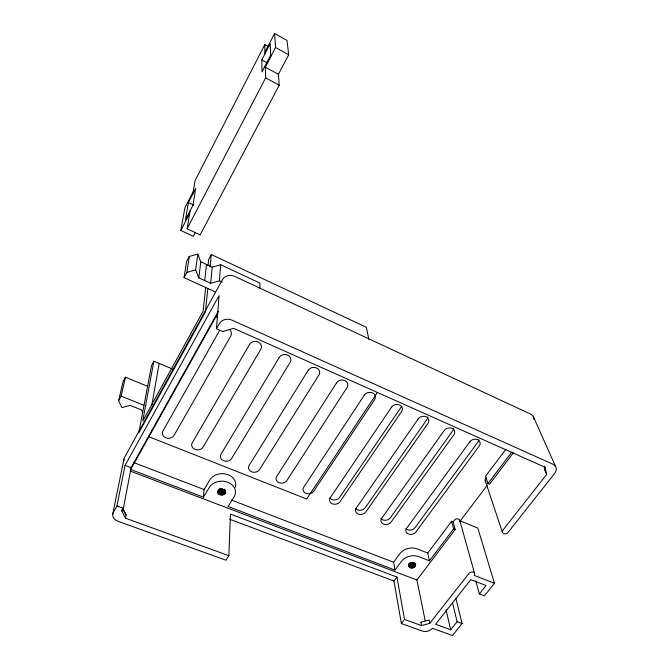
<?xml version="1.0" encoding="UTF-8"?>
<svg xmlns="http://www.w3.org/2000/svg" width="669" height="669" viewBox="0 0 669 669"><rect width="100%" height="100%" fill="white"/><g stroke="black" fill="none" stroke-linecap="round" stroke-linejoin="round"><path stroke-width="1" d="M222.81 494.943L219.089 494.383L218.127 493.438L217.768 491.682A4.073 3.228 -0.2 0 1 219.089 489.716L221.707 488.897C215.426 488.537 218.144 497.293 223.454 494.533M415.825 564.728C415.574 568.081 409.779 569.47 408.533 566.125L408.6 565.071A3.746 2.827 -11.3 0 1 410.03 563.315L412.94 562.261C408.96 563.173 416.085 562.286 415.265 565.481L412.898 567.546L414.914 565.823L414.337 563.005M409.194 565.188L409.211 564.661M216.455 328.738L219.256 323.746A9.483 8.287 3.9 0 1 231.984 320.142L552.903 464.219A8.363 6.489 -20.1 0 1 554.777 473.242L508.072 532.424A3.22 2.433 -16.4 0 1 503.682 533.594A3.22 2.433 -16.4 0 1 502.845 530.258L546.632 474.505L545.101 467.296L233.724 328.345L223.588 331.205L223.27 331.757L216.455 328.738L219.081 295.573L125.078 465.356L116.958 505.915L113.362 512.32A8.722 6.698 4.7 0 0 117.97 521.26L225.955 560.229L228.865 555.696L230.487 514.101L396.943 577.063L404.494 619.427L401.35 623.525L422.097 631.009A7.602 5.486 -11.3 0 0 432.442 628.275L452.47 635.55L462.095 623.575L455.94 598.68M219.457 493.028L220.436 493.68L219.089 492.66L221.021 493.822L223.438 493.438L224.7 492.275L224.859 490.109L222.969 491.765L220.553 491.648L222.978 491.648L225.01 489.875C225.328 493.262 219.608 493.956 218.73 490.837L219.081 492.777L218.654 491.322M224.751 490.427L225.052 492.568L222.827 494.508C225.428 494.115 225.679 490.293 223.212 489.499C218.546 488.813 225.871 489.365 224.04 491.213M224.709 492.158L222.877 493.555L220.444 493.563C222.551 495.119 227.176 491.322 223.203 489.616M225.01 489.875L224.742 491.322L222.919 492.719L221.079 492.861L218.587 491.74M224.96 491.573L225.16 492.208L224.55 490.703M225.068 490.31L224.968 490.829M223.02 490.812L224.508 489.867L221.79 491.004L219.248 489.8L221.18 490.962L220.076 490.477M223.488 492.484L224.751 491.205M223.538 491.414L220.553 491.648M221.84 490.059L224.132 489.315L221.84 490.059L219.666 489.223L221.23 490.009L223.07 489.867L222.626 489.298M221.69 492.911L222.317 492.744M221.799 490.887L221.188 490.845L223.58 490.578L224.516 489.75M222.008 489.307L221.38 489.298M220.703 488.805L222.518 488.947M220.778 489.382L221.389 489.181L218.93 490.335L219.557 491.238M221.079 492.744L220.502 492.601L222.794 492.852M221.238 489.892L219.658 489.34M220.778 489.265L219.29 490.034L218.646 491.439M220.009 491.539L219.566 491.121L220.544 491.774L220.017 491.422M218.704 490.486L218.805 489.909L218.872 491.406L220.494 492.727L218.73 490.837M410.08 566.409C412.606 567.764 407.923 565.029 410.105 566.534C412.087 567.638 415.324 565.999 414.822 563.574M415.081 564.895L415.131 565.798L413.425 567.329M414.939 566.108L415.098 563.9M217.952 312.992L130.656 469.454L203.451 497.167L204.045 489.541L209.932 479.807A13.581 10.813 -0.1 0 1 226.908 474.346A13.581 10.813 -0.1 0 1 235.287 487.291M215.385 291.935L184.059 277.643L186.559 261.587L189.26 256.478L197.773 254.036L195.657 269.875L198.802 277.869L210.651 283.305L219.39 280.813L220.695 264.748L259.915 283.071L259.932 288.214M210.651 283.305L212.249 267.157L220.695 264.748M207.825 288.49L205.391 312.022L138.817 432.768L151.512 365.558L153.87 361.168L172.635 369.087M210.041 267.006L211.337 254.538L366.361 327.292L368.845 339.384M205.684 287.386L203.108 311.219L142.74 420.977L153.87 361.168M208.034 265.626L208.703 259.413L211.337 254.538M204.739 280.595L206.537 264.506M198.802 277.869L200.8 261.838L197.773 254.036M184.059 277.643L186.852 272.383L189.26 256.478M415.19 564.787L413.066 566.509L411.034 566.718L412.698 566.559L414.496 565.414L414.797 563.457M264.983 52.157L274.599 33.45L286.976 40.408L288.69 54.783L278.421 74.326L279.224 85.214L200.115 234.919L187.094 228.739L190.063 210.869M192.898 193.826L195.105 180.546L264.782 44.614L268.194 46.512M188.407 202.556L185.388 219.892L193.007 205.182L195.724 188.332L188.407 202.556L193.901 205.216M151.83 405.046L159.163 363.401M195.172 232.787L193.308 236.341L180.822 230.437L184.895 207.816L193.282 191.518M228.865 555.696L125.496 518.182L126.09 514.938L122.92 508.683M125.496 518.182L121.842 511.016L122.31 508.591M121.842 511.016L123.397 508.273L131.132 467.664L218.37 311.219M224.918 491.782L225.027 491.146M224.65 493.229L224.976 492.1M408.709 566.618L408.6 565.071M112.752 513.984L123.966 459.001M142.698 412.505L141.494 409.938L130.104 405.347L121.917 407.638L118.63 400.723L121.097 396.09L125.446 377.191L147.59 386.314M118.63 400.723L123.046 381.723L125.446 377.191M409.344 564.31L409.035 563.867L409.236 564.778L409.963 563.524L412.439 562.428M410.331 565.623L413.032 565.364L414.671 563.524C414.788 567.103 407.948 564.937 410.356 565.748M414.939 565.949L415.048 565.364M225.645 492.744L225.838 492.108M546.632 474.505L545.36 471.536L544.591 466.184M409.386 564.377C408.792 564.176 413.71 566.024 414.312 562.88M414.872 564.502L414.738 564.971M218.738 490.987L218.964 490.427M261.838 59.909L270.167 43.711L270.719 55.042L261.997 71.892L261.838 59.909L267.14 62.819M180.822 230.437L189.645 213.411M274.599 33.45L275.578 47.482L265.376 67.184L278.421 74.326M187.094 228.739L265.66 77.838L265.334 65.453M219.365 330.904L162.868 431.145A6.088 4.959 4.6 0 0 165.887 437.794A6.088 4.959 4.6 0 0 173.94 435.561L230.797 335.963A6.364 5.536 3.9 0 0 229.283 329.324M225.294 492.275L223.396 494.274M203.451 497.167L209.397 487.358A13.731 10.88 -0.2 0 1 227.786 482.265A13.731 10.88 -0.2 0 1 234.083 496.858L228.054 506.533L394.978 570.063L401.475 561.308A12.652 9.533 -11.3 0 1 418.802 556.65L429.481 560.806L453.657 528.886L451.625 521.31L453.147 521.929L455.188 529.505L416.904 579.998L425.191 620.757M218.955 490.553L219.29 490.034M377.441 392.394L306.67 499.007L148.518 436.598M414.922 565.456L415.29 564.912M224.466 490.703L224.801 490.252M394.978 570.063L393.589 562.228L400.012 553.514A12.527 9.483 -11.3 0 1 417.163 548.898L427.742 553.046L429.481 560.806M401.35 623.525L393.974 581.043L396.943 577.063M427.742 553.046L451.625 521.31M505.981 449.108L485.527 476.278L487.977 483.553L489.524 484.222L513.382 452.754M453.147 521.929L454.51 520.122A2.919 2.25 -14.2 0 1 458.165 518.935A2.919 2.25 -14.2 0 1 459.67 521.536M486.589 477.574L485.635 478.837A2.994 2.341 -16.8 0 0 485.87 481.705M487.977 483.553L511.827 452.052M459.971 521.285L487.408 485.058M404.494 619.427L421.428 625.574L429.732 623.374L469.011 573.358A3.136 2.325 -14 0 1 473.292 572.212A3.136 2.325 -14 0 1 474.179 575.373L494.491 583.309L484.398 595.853L479.372 593.921L475.734 580.876M479.372 593.921L486.07 585.551L470.817 579.63L435.611 624.252L450.68 629.755L457.103 621.735L452.528 602.819M414.069 563.323L411.97 564.753L409.269 564.527M224.884 492.928L225.353 492.392M224.834 493.889L225.311 493.346M224.843 491.849L225.336 491.322M225.244 493.229L224.148 494.199M409.988 563.649L410.398 563.223L409.637 563.992C409.796 563.281 412.096 564.31 409.946 563.666L411.017 563.934M414.521 563.49L412.129 564.945M414.404 563.357L411.744 564.736L409.319 564.184M414.111 564.812L414.604 564.335M415.006 566.3C411.343 571.226 404.787 563.683 411.761 562.612M224.876 492.735L224.976 492.217M409.679 563.766L411.769 563.775L413.559 562.88L411.577 563.883L413.141 562.863L410.423 563.348L412.589 562.771L414.537 563.984M224.383 491.481L224.976 491.029M219.708 489.825L220.218 489.44M224.291 491.339L224.893 490.895M414.245 564.954L411.611 566.049L409.068 565.472M414.446 565.941L411.811 567.028M218.863 489.775L220.921 488.947M224.433 490.536L222.225 491.263L219.942 490.904M223.663 492.785L224.341 492.434M223.563 494.7L224.249 494.341M413.275 563.415L409.829 564.009M223.647 490.728L224.332 490.385M223.546 492.627L224.24 492.284M414.27 564.31L412.163 565.731L408.943 565.196M223.07 489.75L223.638 489.516M413.141 563.231L411.552 563.758M413.542 565.188L410.841 565.74M222.961 492.083L223.705 491.84M223.613 493.747L222.075 494.115M223.597 491.673L219.792 491.598M223.496 493.58L221.163 493.898L219.056 493.145M186.852 272.383L195.657 269.875M421.428 625.574L421.169 622.12M420.768 622.237L429.038 620.038L429.732 623.374M414.847 564.377L415.332 564.502M222.911 493.036L220.561 493.045M409.763 563.357L412.497 562.57L411.937 562.771M222.886 490.954L220.553 490.895M221.481 490.318L222.275 490.31M220.603 489.951L221.364 490.093M414.128 563.298L413.166 562.989M409.796 566.752L410.415 566.952M410.022 564.987L408.876 564.494M219.783 493.764L220.511 493.998M219.892 491.857L220.611 492.091M409.654 566.484L412.163 566.827L414.128 565.698M116.958 505.915L123.397 508.273M457.103 621.735L462.095 623.575M229.693 519.228L393.974 581.043M129.937 470.943L416.904 579.998M125.078 465.356L131.132 467.664M134.034 462.697L204.045 489.541M231.298 499.994L393.589 562.228M453.657 528.886L455.188 529.505M121.097 396.09L143.994 405.364M459.754 520.674L477.8 528.075L494.491 583.309M409.52 563.591L409.972 563.783M215.836 316.696L217.734 317.541M219.39 280.813L222.225 282.117M200.8 261.838L212.249 267.157M219.198 492.468L219.842 492.81M265.66 77.838L279.224 85.214M275.578 47.482L288.69 54.783M219.215 490.285L219.842 490.645M415.349 565.154L415.023 564.561M220.176 488.579L220.703 488.93M409.687 564.444L411.209 564.912L412.832 564.377M218.604 492.986L219.139 493.421M126.09 514.938L122.745 508.883M224.24 489.198L224.6 489.75M218.295 490.578L218.713 491.079M218.245 491.523L218.654 492.033M217.734 492.284L218.127 493.438M219.248 489.8L219.608 490.285M409.428 565.823L409.729 566.275M218.93 490.452L218.788 489.884L219.189 490.87L218.93 490.335M409.244 565.464L409.269 565.581M219.081 492.777L218.679 491.79M533.218 416.361L555.588 466.527M485.201 480.676L502.36 532.173M459.745 520.357L474.622 573.559M446.022 609.651L450.68 629.755M544.407 467.037L545.36 471.536M217.768 491.682L217.843 492.417M225.001 490.62L225.018 491.263M218.704 490.369L218.73 490.954M264.782 44.614L265.024 53.712M123.932 460.673A8.045 6.389 5.8 0 1 124.534 457.412L222.551 279.508A8.689 7.777 5.8 0 1 234.217 276.188L530.701 414.144A7.735 6.213 -20.8 0 1 533.895 419.522M329.859 498.121A5.603 4.449 -7.3 0 0 339.509 497.56L400.672 407.789A5.87 4.9 -12.6 0 0 401.283 406.576M355.607 508.381A5.544 4.365 -8.9 0 0 365.149 507.821L426.939 419.463A5.812 4.8 -14.3 0 0 427.809 416.996M380.87 518.45A5.486 4.282 -10.3 0 0 390.295 517.881L452.679 430.903A5.762 4.7 -15.8 0 0 453.574 428.478M405.648 528.318A5.436 4.206 -11.6 0 0 414.964 527.749L477.909 442.109A5.712 4.599 -17.1 0 0 478.828 439.725M249.629 344.309L192.204 442.845A6.004 4.875 2.3 0 0 195.072 449.367A6.004 4.875 2.3 0 0 203.05 447.168L260.81 349.26A6.272 5.444 0.4 0 0 258.067 341.926A6.272 5.444 0.4 0 0 249.629 344.309M279.241 357.43L220.937 454.293A5.912 4.792 0.2 0 0 223.655 460.707A5.912 4.792 0.2 0 0 231.566 458.533L290.179 362.272A6.18 5.344 -2.8 0 0 287.595 355.08A6.18 5.344 -2.8 0 0 279.241 357.43M308.208 370.266L249.094 465.515A5.837 4.716 -1.9 0 0 251.661 471.812A5.837 4.716 -1.9 0 0 259.497 469.663L318.921 375.008A6.105 5.235 -5.7 0 0 316.496 367.942A6.105 5.235 -5.7 0 0 308.208 370.266M336.574 382.827L276.673 476.512A5.762 4.633 -3.9 0 0 279.098 482.7A5.762 4.633 -3.9 0 0 286.867 480.576L347.052 387.468A6.038 5.135 -8.3 0 0 344.778 380.536A6.038 5.135 -8.3 0 0 336.574 382.827M364.337 395.128L303.701 487.283A5.695 4.549 -5.7 0 0 305.992 493.362A5.695 4.549 -5.7 0 0 313.702 491.263L374.598 399.669A5.971 5.026 -10.6 0 0 372.466 392.862A5.971 5.026 -10.6 0 0 364.337 395.128M391.524 407.17L330.193 497.845A5.636 4.466 -7.4 0 0 332.359 503.824A5.636 4.466 -7.4 0 0 340.003 501.75L401.567 411.619A5.904 4.926 -12.6 0 0 399.577 404.937A5.904 4.926 -12.6 0 0 391.524 407.17M418.15 418.961L356.176 508.197A5.578 4.382 -8.9 0 0 358.208 514.076A5.578 4.382 -8.9 0 0 365.784 512.028L427.993 423.326A5.854 4.817 -14.3 0 0 426.136 416.762A5.854 4.817 -14.3 0 0 418.15 418.961M444.233 430.518L381.648 518.35A5.519 4.298 -10.3 0 0 383.563 524.136A5.519 4.298 -10.3 0 0 391.072 522.104L453.883 434.791A5.795 4.716 -15.8 0 0 452.152 428.344A5.795 4.716 -15.8 0 0 444.233 430.518M469.797 441.841L406.627 528.309A5.469 4.215 -11.6 0 0 408.433 533.996A5.469 4.215 -11.6 0 0 415.875 531.989L479.247 446.031A5.745 4.616 -17 0 0 477.641 439.692A5.745 4.616 -17 0 0 469.797 441.841M411.577 563.883L410.992 563.808L411.577 563.883M409.537 565.288L409.227 564.845L409.537 565.288M219.24 489.917L218.989 489.382L219.24 489.917M409.252 564.962L409.052 564.477L409.252 564.962"/></g></svg>
